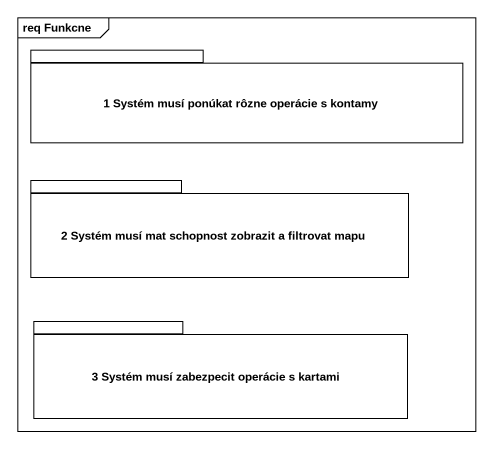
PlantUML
@startuml
mainframe req Funkcne
package "1 Systém musí ponúkat rôzne operácie s kontamy" as p1_Systém_musí_ponúkat_rôzne {
}
package "2 Systém musí mat schopnost zobrazit a filtrovat mapu" as p2_Systém_musí_mat_schopnost {
}
package "3 Systém musí zabezpecit operácie s kartami" as p3_Systém_musí_zabezpecit {
}
@enduml
